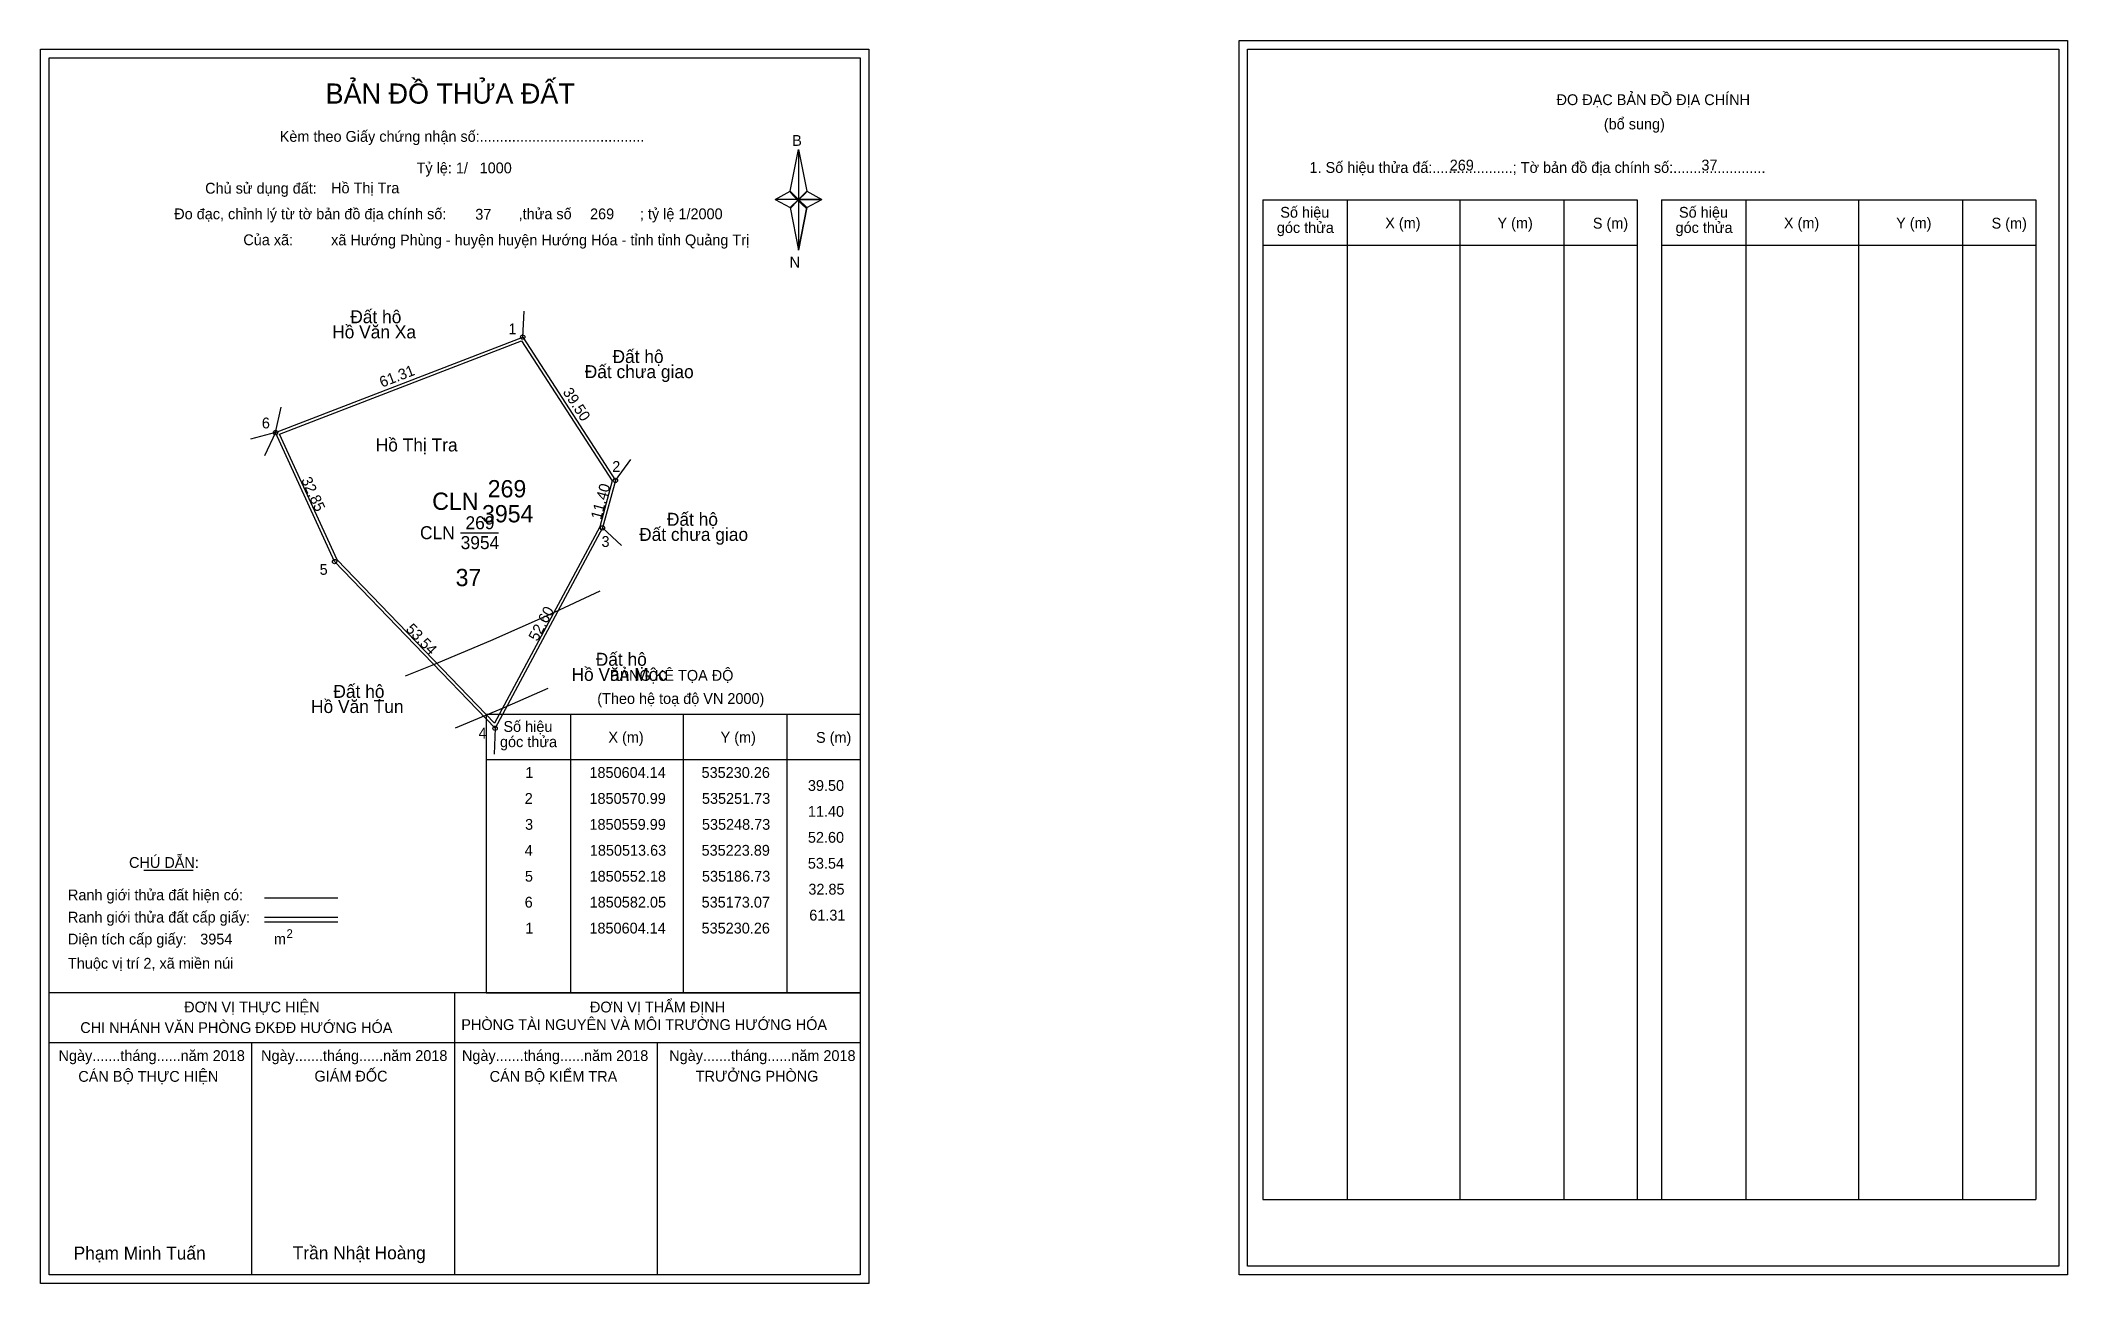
# Model space of a CAD drawing. Extents: x 535119 to 535588, y 1850385 to 1850673.
import ezdxf

# ---------------------------------------------------------------- set-up
doc = ezdxf.new("R2010")
doc.units = 0
for name, color, linetype in [('Level 1', 7, 'Continuous'), ('Level 10', 7, 'Continuous'), ('Level 11', 7, 'Continuous'), ('Level 12', 7, 'Continuous'), ('Level 13', 7, 'Continuous'), ('Level 2', 7, 'Continuous'), ('Level 27', 7, 'Continuous'), ('Level 3', 7, 'Continuous'), ('Level 36', 7, 'Continuous'), ('Level 4', 7, 'Continuous'), ('Level 49', 7, 'Continuous'), ('Level 5', 7, 'Continuous'), ('Level 53', 7, 'Continuous'), ('Level 55', 7, 'Continuous'), ('Level 6', 7, 'Continuous'), ('Level 63', 7, 'Continuous'), ('Level 7', 7, 'Continuous'), ('Level 9', 7, 'Continuous')]:
    doc.layers.add(name, color=color, linetype=linetype)

msp = doc.modelspace()

# ---------------------------------------------------------------- linework, layer by layer
at = {"layer": 'Level 1'}
for p, q in [((535120.7, 1850668.75), (535120.7, 1850668.75)), ((535398.02, 1850670.75), (535398.02, 1850670.75)), ((535292.12, 1850637.87), (535294.09, 1850647.51)), ((535294.09, 1850647.51), (535294.09, 1850635.98)), ((535294.09, 1850647.51), (535296.05, 1850637.87)), ((535288.67, 1850635.98), (535292.12, 1850637.87)), ((535292.12, 1850637.87), (535294.09, 1850635.98)), ((535293.94, 1850635.76), (535292.12, 1850637.65)), ((535294.09, 1850635.98), (535292.12, 1850634.14)), ((535293.94, 1850635.76), (535292.12, 1850633.92)), ((535292.12, 1850633.92), (535293.94, 1850635.76)), ((535292.12, 1850634.14), (535294.09, 1850624.28)), ((535295.91, 1850637.65), (535293.94, 1850635.76)), ((535293.94, 1850635.76), (535295.91, 1850637.65)), ((535295.91, 1850633.92), (535293.94, 1850635.76)), ((535296.05, 1850637.87), (535294.09, 1850635.98)), ((535294.09, 1850635.98), (535294.09, 1850624.28)), ((535294.09, 1850635.98), (535299.5, 1850635.98)), ((535294.09, 1850635.98), (535296.05, 1850634.14)), ((535296.05, 1850634.14), (535294.09, 1850624.28)), ((535296.05, 1850634.14), (535299.5, 1850635.98)), ((535401.55, 1850635.89), (535488.15, 1850635.89)), ((535421.14, 1850404.63), (535421.14, 1850635.89)), ((535447.21, 1850404.63), (535447.21, 1850635.89)), ((535471.19, 1850635.89), (535471.19, 1850404.63)), ((535488.15, 1850635.89), (535488.15, 1850404.63)), ((535493.81, 1850635.89), (535580.41, 1850635.89)), ((535513.4, 1850404.63), (535513.4, 1850635.89)), ((535539.47, 1850404.63), (535539.47, 1850635.89)), ((535563.44, 1850635.89), (535563.44, 1850404.63)), ((535580.41, 1850635.89), (535580.41, 1850404.63)), ((535401.55, 1850625.37), (535488.15, 1850625.37)), ((535493.81, 1850625.37), (535580.41, 1850625.37)), ((535221.79, 1850516.92), (535308.39, 1850516.92)), ((535241.38, 1850452.4), (535241.38, 1850516.92)), ((535267.45, 1850452.4), (535267.45, 1850516.92)), ((535291.42, 1850516.92), (535291.42, 1850452.4)), ((535221.79, 1850506.39), (535308.39, 1850506.39)), ((535142.61, 1850480.81), (535154.02, 1850480.81)), ((535170.48, 1850474.41), (535187.49, 1850474.41)), ((535170.48, 1850469.96), (535187.49, 1850469.96)), ((535170.48, 1850468.87), (535187.49, 1850468.87)), ((535227.52, 1850452.4), (535120.69, 1850452.4)), ((535308.39, 1850452.4), (535203.55, 1850452.4)), ((535214.54, 1850387.17), (535214.54, 1850452.4)), ((535221.79, 1850452.39), (535308.39, 1850452.39)), ((535308.39, 1850440.85), (535120.69, 1850440.85)), ((535167.62, 1850387.17), (535167.62, 1850440.85)), ((535261.47, 1850387.17), (535261.47, 1850440.85)), ((535401.55, 1850404.63), (535580.41, 1850404.63)), ((535308.39, 1850387.17), (535308.39, 1850387.17)), ((535585.72, 1850389.17), (535585.72, 1850389.17))]:
    msp.add_line(p, q, dxfattribs=at)
for points in [[(535292.12, 1850637.87), (535294.09, 1850647.51), (535294.09, 1850635.98)], [(535288.67, 1850635.98), (535292.12, 1850634.14), (535294.09, 1850635.98)], [(535294.09, 1850635.98), (535296.05, 1850637.87), (535299.5, 1850635.98)], [(535294.09, 1850635.98), (535294.09, 1850624.28), (535296.05, 1850634.14)]]:
    msp.add_lwpolyline(points, close=True, dxfattribs=at)
at = {"layer": 'Level 10'}
for p, q in [((535186.73, 1850552.18), (535173.07, 1850582.05)), ((535223.89, 1850513.63), (535186.73, 1850552.18))]:
    msp.add_line(p, q, dxfattribs=at)
for points in [[(535173.07, 1850582.05), (535230.26, 1850604.14), (535251.73, 1850570.99), (535248.73, 1850559.99), (535223.89, 1850513.63), (535186.73, 1850552.18)], [(535174.02, 1850581.66), (535229.98, 1850603.28), (535250.97, 1850570.87), (535248.08, 1850560.25), (535223.73, 1850514.81), (535187.32, 1850552.58)]]:
    msp.add_lwpolyline(points, close=True, dxfattribs=at)
at = {"layer": 'Level 11'}
for centre in [(535230.26, 1850604.14), (535173.07, 1850582.05), (535173.07, 1850582.05), (535251.73, 1850570.99), (535248.73, 1850559.99), (535186.73, 1850552.18), (535223.89, 1850513.63)]:
    msp.add_circle(centre, 0.5, dxfattribs=at)
at = {"layer": 'Level 12'}
for p, q in [((535236.43, 1850539.94), (535248.22, 1850545.41)), ((535222.92, 1850533.97), (535236.43, 1850539.94)), ((535209.31, 1850528.25), (535222.92, 1850533.97)), ((535203.14, 1850525.79), (535209.31, 1850528.25)), ((535225.97, 1850518.41), (535236.18, 1850522.87)), ((535214.74, 1850513.75), (535225.97, 1850518.41))]:
    msp.add_line(p, q, dxfattribs=at)
at = {"layer": 'Level 27'}
for p, q in [((535230.26, 1850604.14), (535230.61, 1850610.13)), ((535173.07, 1850582.05), (535174.37, 1850587.91)), ((535173.07, 1850582.05), (535167.28, 1850580.49)), ((535173.07, 1850582.05), (535170.49, 1850576.63)), ((535251.73, 1850570.99), (535255.28, 1850575.83)), ((535248.73, 1850559.99), (535253.15, 1850555.94)), ((535223.89, 1850513.63), (535223.67, 1850507.63))]:
    msp.add_line(p, q, dxfattribs=at)
at = {"layer": 'Level 3'}
for p, q in [((535401.55, 1850635.89), (535401.55, 1850404.63)), ((535493.81, 1850635.89), (535493.81, 1850404.63)), ((535221.79, 1850516.92), (535221.79, 1850452.4))]:
    msp.add_line(p, q, dxfattribs=at)
at = {"layer": 'Level 63'}
for points in [[(535396.02, 1850672.75), (535587.72, 1850672.75), (535587.72, 1850387.17), (535396.02, 1850387.17)], [(535118.69, 1850670.75), (535310.39, 1850670.75), (535310.39, 1850385.17), (535118.69, 1850385.17)], [(535120.69, 1850668.75), (535308.39, 1850668.75), (535308.39, 1850387.17), (535120.69, 1850387.17)], [(535398.02, 1850670.75), (535585.72, 1850670.75), (535585.72, 1850389.17), (535398.02, 1850389.17)]]:
    msp.add_lwpolyline(points, close=True, dxfattribs=at)
at = {"layer": 'Level 9'}
msp.add_line((535215.9, 1850558.88), (535224.63, 1850558.88), dxfattribs=at)

# ---------------------------------------------------------------- texts
at = {"layer": 'Level 1'}
for s, height, p in [('BẢN ĐỒ THỬA ĐẤT', 4.6657, (535184.66, 1850658.15)), ('ĐO ĐẠC BẢN ĐỒ ĐỊA CHÍNH', 2.5, (535469.5, 1850657.81)), ('(bổ sung)', 2.5, (535480.44, 1850652.19)), ('Kèm theo Giấy chứng nhận số:.........................................', 2.5, (535174.04, 1850649.32)), ('B', 2.5, (535292.63, 1850648.38)), ('1. Số hiệu thửa đấ:....................; Tờ bản đồ địa chính số:.......................', 2.5, (535412.33, 1850642.13)), ('Chủ sử dụng đất:', 2.5, (535156.78, 1850637.33)), ('Đo đạc, chỉnh lý từ tờ bản đồ địa chính số:                  ,thửa số                 ; tỷ lệ 1/2000', 2.5, (535149.63, 1850631.4)), ('Số hiệu', 2.5, (535405.57, 1850631.76)), ('Số hiệu', 2.5, (535497.83, 1850631.76)), ('góc thửa', 2.5, (535404.77, 1850628.23)), ('X (m)', 2.5, (535429.85, 1850629.29)), ('Y (m)', 2.5, (535455.83, 1850629.29)), ('S (m)', 2.5, (535477.9, 1850629.24)), ('góc thửa', 2.5, (535497.03, 1850628.23)), ('X (m)', 2.5, (535522.11, 1850629.29)), ('Y (m)', 2.5, (535548.08, 1850629.29)), ('S (m)', 2.5, (535570.16, 1850629.24)), ('Của xã:', 2.5, (535165.62, 1850625.4)), ('N', 2.5, (535292.03, 1850620.21)), ('BẢNG KÊ TỌA ĐỘ', 2.5, (535250.42, 1850524.62)), ('(Theo hệ toạ độ VN 2000)', 2.5, (535247.52, 1850519.26)), ('góc thửa', 2.5, (535225.01, 1850509.26)), ('Số hiệu', 2.5, (535225.81, 1850512.79)), ('X (m)', 2.5, (535250.09, 1850510.31)), ('Y (m)', 2.5, (535276.06, 1850510.31)), ('S (m)', 2.5, (535298.14, 1850510.26)), ('CHÚ DẪN:', 2.5, (535139.17, 1850481.32)), ('Ranh giới thửa đất hiện có:', 2.5, (535125.04, 1850473.82)), ('Ranh giới thửa đất cấp giấy:', 2.5, (535125.04, 1850468.68)), ('Diện tích cấp giấy:', 2.5, (535125.04, 1850463.6)), ('m', 2.5, (535172.7, 1850463.62)), ('2', 2, (535175.6, 1850465.13)), ('Thuộc vị trí 2, xã miền núi', 2.5, (535125.04, 1850458)), ('ĐƠN VỊ THỰC HIỆN', 2.5, (535151.93, 1850447.88)), ('ĐƠN VỊ THẨM ĐỊNH', 2.5, (535245.83, 1850447.88)), ('CHI NHÁNH VĂN PHÒNG ĐKĐĐ HƯỚNG HÓA', 2.5, (535127.89, 1850443.12)), ('PHÒNG TÀI NGUYÊN VÀ MÔI TRƯỜNG HƯỚNG HÓA', 2.5, (535216.06, 1850443.81)), ('Ngày.......tháng......năm 2018', 2.5, (535122.86, 1850436.64)), ('Ngày.......tháng......năm 2018', 2.5, (535169.73, 1850436.64)), ('Ngày.......tháng......năm 2018', 2.5, (535216.21, 1850436.64)), ('Ngày.......tháng......năm 2018', 2.5, (535264.17, 1850436.64)), ('CÁN BỘ THỰC HIỆN', 2.5, (535127.44, 1850431.83)), ('GIÁM ĐỐC', 2.5, (535182.08, 1850431.89)), ('CÁN BỘ KIỂM TRA', 2.5, (535222.62, 1850431.83)), ('TRƯỞNG PHÒNG', 2.5, (535270.31, 1850431.89)), ('Phạm Minh Tuấn', 3, (535126.35, 1850390.71)), ('Trần Nhật Hoàng', 3, (535177.05, 1850390.76))]:
    msp.add_text(s, height=height, dxfattribs=at).set_placement(p)
at = {"layer": 'Level 11'}
msp.add_text('Tỷ lệ: 1/', height=2.5, dxfattribs=at).set_placement((535205.7, 1850642.01))
at = {"layer": 'Level 13'}
for s, p in [('CLN', (535206.51, 1850557.38)), ('269', (535217.03, 1850559.68)), ('3954', (535215.91, 1850555.08))]:
    msp.add_text(s, height=3, dxfattribs=at).set_placement(p)
at = {"layer": 'Level 2'}
msp.add_text('Hồ Thị Tra', height=3, dxfattribs=at).set_placement((535196.26, 1850577.68))
at = {"layer": 'Level 3'}
msp.add_text('CLN ', height=4, dxfattribs=at).set_placement((535209.32, 1850564.16))
at = {"layer": 'Level 36'}
for s, p in [('Đất hộ', (535190.37, 1850607.34)), ('Hồ Văn Xa', (535186.18, 1850603.84)), ('Đất hộ', (535251.05, 1850598.14)), ('Đất chưa giao', (535244.62, 1850594.64)), ('Đất hộ', (535263.63, 1850560.48)), ('Đất chưa giao', (535257.21, 1850556.98)), ('Đất hộ', (535247.17, 1850528.09)), ('Hồ Văn Mộc', (535241.56, 1850524.59)), ('Đất hộ', (535186.46, 1850520.66)), ('Hồ Văn Tun', (535181.29, 1850517.16))]:
    msp.add_text(s, height=3, dxfattribs=at).set_placement(p)
at = {"layer": 'Level 4'}
msp.add_text('269', height=4, dxfattribs=at).set_placement((535222.17, 1850567.05))
at = {"layer": 'Level 49'}
for s, rotation, p in [('61.31', 21.1194, (535197.71, 1850592.43)), ('39.50', 302.9296, (535239.44, 1850591.43)), ('32.85', 294.5753, (535178.95, 1850571.12)), ('11.40', 74.7449, (535248.38, 1850561.76)), ('52.60', 61.8173, (535233.67, 1850533.58)), ('53.54', 313.9482, (535203.05, 1850536.41))]:
    msp.add_text(s, height=2.5, rotation=rotation, dxfattribs=at).set_placement(p)
at = {"layer": 'Level 5'}
msp.add_text('3954', height=4, dxfattribs=at).set_placement((535220.85, 1850561.27))
at = {"layer": 'Level 53'}
for s, p in [('1', (535230.89, 1850502.14)), ('1850604.14', (535245.71, 1850502.14)), ('535230.26', (535271.66, 1850502.14)), ('2', (535230.74, 1850496.14)), ('1850570.99', (535245.72, 1850496.14)), ('535251.73', (535271.74, 1850496.14)), ('39.50', (535296.26, 1850499.14)), ('3', (535230.82, 1850490.14)), ('1850559.99', (535245.72, 1850490.14)), ('535248.73', (535271.74, 1850490.14)), ('11.40', (535296.26, 1850493.14)), ('52.60', (535296.26, 1850487.14)), ('4', (535230.73, 1850484.14)), ('1850513.63', (535245.8, 1850484.14)), ('535223.89', (535271.66, 1850484.14)), ('53.54', (535296.25, 1850481.14)), ('5', (535230.78, 1850478.14)), ('1850552.18', (535245.75, 1850478.14)), ('535186.73', (535271.74, 1850478.14)), ('6', (535230.73, 1850472.14)), ('1850582.05', (535245.76, 1850472.14)), ('535173.07', (535271.67, 1850472.14)), ('32.85', (535296.37, 1850475.14)), ('61.31', (535296.58, 1850469.14)), ('1', (535230.89, 1850466.14)), ('1850604.14', (535245.71, 1850466.14)), ('535230.26', (535271.66, 1850466.14))]:
    msp.add_text(s, height=2.5, dxfattribs=at).set_placement(p)
at = {"layer": 'Level 55'}
for s, height, p in [('298', 0.11, (535230.14, 1850604.03)), ('298', 0.11, (535230.14, 1850604.03)), ('1', 0.4, (535230.15, 1850604.14)), ('0', 0.11, (535230.22, 1850604.03)), ('6', 0.4, (535172.93, 1850582.05)), ('298', 0.11, (535172.95, 1850581.94)), ('298', 0.11, (535172.95, 1850581.94)), ('0', 0.11, (535173.03, 1850581.94)), ('0', 0.11, (535173.03, 1850581.94)), ('2', 0.4, (535251.59, 1850570.99)), ('0', 0.11, (535251.69, 1850570.88)), ('0', 0.11, (535251.69, 1850570.88)), ('270', 0.11, (535248.61, 1850559.88)), ('3', 0.4, (535248.61, 1850559.99)), ('0', 0.11, (535248.69, 1850559.88)), ('5', 0.4, (535186.6, 1850552.18)), ('0', 0.11, (535186.69, 1850552.07)), ('0', 0.11, (535186.69, 1850552.07)), ('4', 0.4, (535223.75, 1850513.63)), ('270', 0.11, (535223.77, 1850513.52)), ('0', 0.11, (535223.85, 1850513.52)), ('0', 0.11, (535223.85, 1850513.52))]:
    msp.add_text(s, height=height, dxfattribs=at).set_placement(p)
at = {"layer": 'Level 6'}
for s, p in [('1000', (535220.3, 1850642.03)), ('269', (535444.78, 1850642.67)), ('37', (535503.02, 1850642.69)), ('Hồ Thị Tra', (535185.92, 1850637.4)), ('37', (535219.3, 1850631.31)), ('269', (535245.85, 1850631.39)), ('xã Hướng Phùng - huyện huyện Hướng Hóa - tỉnh tỉnh Quảng Trị', (535185.93, 1850625.36)), ('3954', (535155.64, 1850463.6))]:
    msp.add_text(s, height=2.5, dxfattribs=at).set_placement(p)
at = {"layer": 'Level 7'}
msp.add_text('37', height=4, dxfattribs=at).set_placement((535214.74, 1850546.51))
at = {"layer": 'Level 9'}
for s, p in [('1', (535226.98, 1850604.78)), ('6', (535169.91, 1850583.01)), ('2', (535250.98, 1850572.94)), ('3', (535248.5, 1850555.59)), ('5', (535183.28, 1850549.13)), ('4', (535220.04, 1850511.24))]:
    msp.add_text(s, height=2.5, dxfattribs=at).set_placement(p)

doc.saveas('drawing.dxf')
